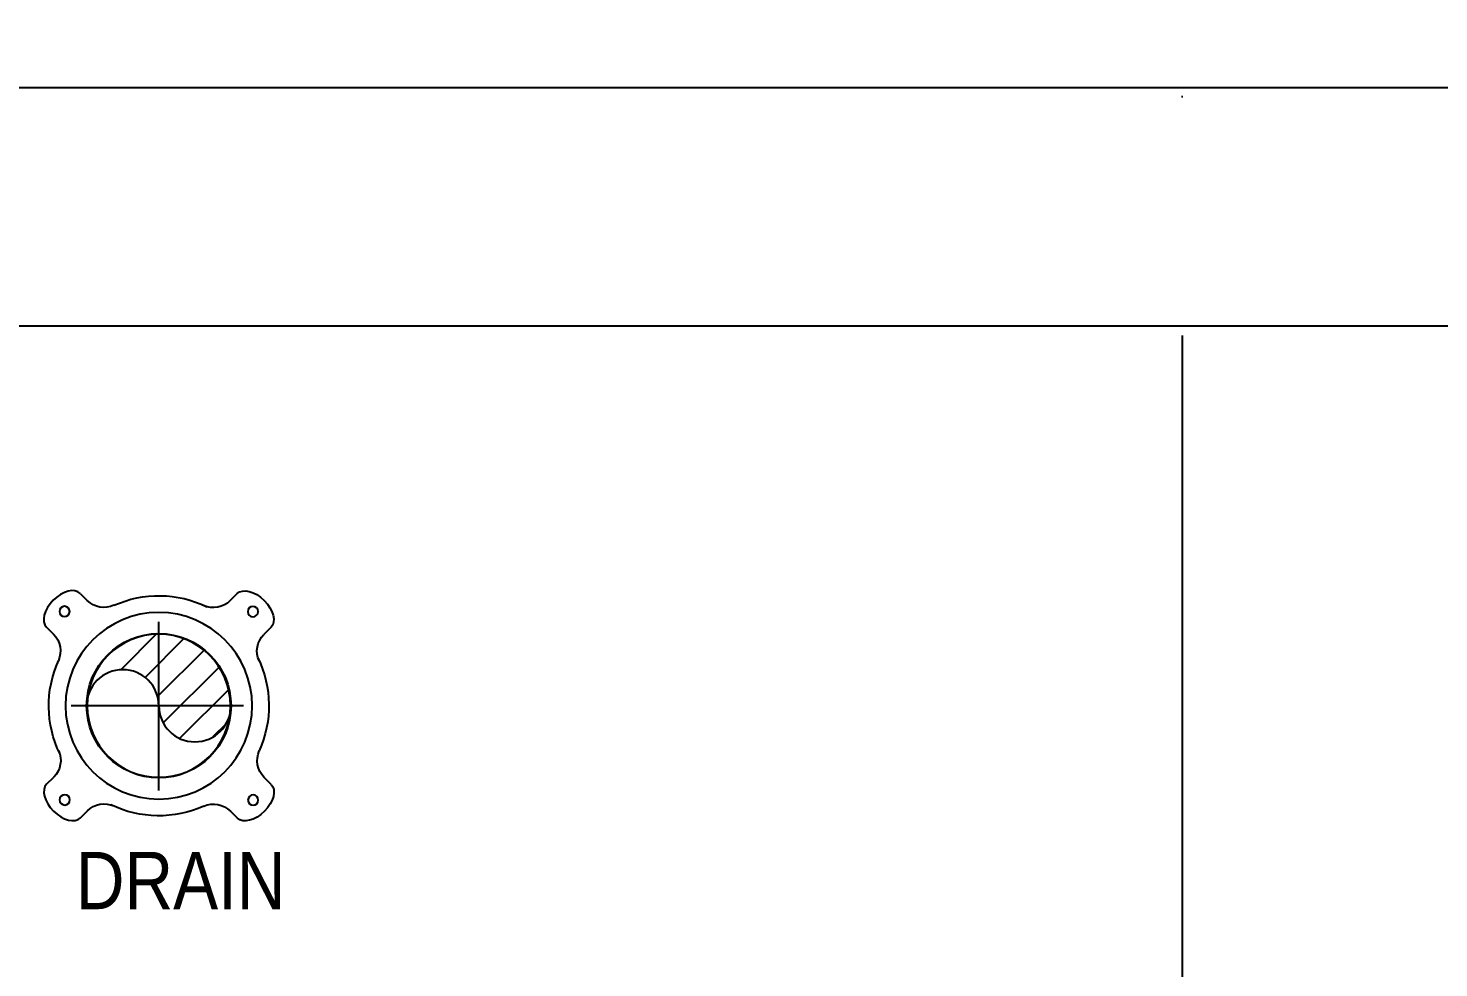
# Model space of a CAD drawing. Header units: millimetres. Extents: x 0 to 1390178, y 0 to 110113.
# Drawn here: x 553188 to 553780, y 33932 to 34326 of the extents above; entities that cross this region are included whole.
import ezdxf
from ezdxf.enums import TextEntityAlignment as Align
from ezdxf.xclip import XClip

# ---------------------------------------------------------------- set-up
doc = ezdxf.new("R2010")
doc.units = ezdxf.units.MM
doc.header["$LTSCALE"] = 100
doc.header["$XCLIPFRAME"] = 0
doc.linetypes.add('X - 평면도$0$CEN', pattern=[62, 60, -1, 0, -1])
for name, color, linetype in [('X - 평면도$0$A-CEN', 1, 'X - 평면도$0$CEN'), ('X - 평면도$0$AA-WAXM-CONC', 2, 'Continuous'), ('X - 평면도$0$AA-XXXX-CNTL', 1, 'X - 평면도$0$CEN')]:
    doc.layers.add(name, color=color, linetype=linetype)
doc.layers.add('X - 평면도$0$DEFPOINT', color=163, linetype='Continuous', plot=False)
doc.styles.add('X - 평면도$0$du', font='Dotum.ttf')

# ---------------------------------------------------------------- blocks, each defined once
blk = doc.blocks.new('*X838')
for p, q in [((2879.542, 10374.874), (2880.226, 10375.558)), ((2879.581, 10375.355), (2879.765, 10375.538)), ((2879.674, 10374.564), (2880.454, 10375.344)), ((2879.882, 10374.33), (2880.531, 10374.979)), ((2880.163, 10374.169), (2880.706, 10374.712)), ((2880.542, 10374.106), (2881.042, 10374.606))]:
    blk.add_line(p, q)
blk = doc.blocks.new('X - 평면도$0$c-sec')
for p, q in [((0, 0.5864), (0, -0.5812)), ((-0.5871, 0), (0.6083, 0))]:
    blk.add_line(p, q)
blk.add_circle((0, 0), 0.5)
for centre, start, end in [((-0.25, 0), 0, 180), ((0.25, 0), 180, 0)]:
    blk.add_arc(centre, 0.25, start, end)
at = {"xscale": 0.5, "yscale": 0.5, "zscale": 0.5}
blk.add_blockref('*X838', (-1440.2573, -5187.5527), dxfattribs=at)
blk = doc.blocks.new('X - 평면도$0$PVC-SLV50-C')
at = {"color": 0}
for p, q in [((-32.97, 47.11), (-30.01, 44.15)), ((32.88, 47.02), (29.92, 44.06)), ((-47.11, 32.97), (-44.15, 30.01)), ((47.02, 32.88), (44.06, 29.92)), ((-47.02, -32.88), (-44.06, -29.92)), ((47.11, -32.97), (44.15, -30.01)), ((-32.88, -47.02), (-29.92, -44.06)), ((32.97, -47.11), (30.01, -44.15))]:
    blk.add_line(p, q, dxfattribs=at)
for centre, radius in [((-39.52, 39.52), 2.17), ((39.44, 39.44), 2.17), ((0, 0), 39.12), ((0, 0), 30), ((-39.44, -39.44), 2.17), ((39.52, -39.52), 2.17)]:
    blk.add_circle(centre, radius, dxfattribs=at)
for centre, radius, start, end in [((-22.94, 51.22), 10, 225, 294.12355), ((0, 0), 46.12, 64.21085, 114.12355), ((22.85, 51.13), 10, 245.87645, 315), ((-51.22, 22.94), 10, 335.87645, 45), ((51.13, 22.85), 10, 135, 204.12355), ((0, 0), 46.12, 155.87645, 205.78915), ((0, 0), 46.12, 335.87645, 25.78915), ((-51.13, -22.85), 10, 315, 24.12355), ((51.22, -22.94), 10, 155.87645, 225), ((-22.85, -51.13), 10, 65.87645, 135), ((22.94, -51.22), 10, 45, 114.12355), ((0, 0), 46.12, 244.21085, 294.12355)]:
    blk.add_arc(centre, radius, start, end, dxfattribs=at)
for centre, major_axis in [((-40.04, 40.04), (-7.07, -7.07)), ((39.95, 39.95), (-7.07, 7.07))]:
    blk.add_ellipse(centre, major_axis=major_axis, ratio=0.593801, start_param=3.141593, end_param=6.283185, dxfattribs=at)
at = {"color": 0, "extrusion": (0, 0, -1)}
for centre, major_axis in [((-39.95, -39.95), (-7.07, 7.07)), ((40.04, -40.04), (-7.07, -7.07))]:
    blk.add_ellipse(centre, major_axis=major_axis, ratio=0.593801, start_param=3.141593, end_param=6.283185, dxfattribs=at)
blk = doc.blocks.new('X - 평면도$0$2F PL')
at = {"layer": 'X - 평면도$0$A-CEN'}
blk.add_line((-13522.24, 16990.9), (-14817.24, 16990.9), dxfattribs=at)
at = {"layer": 'X - 평면도$0$AA-WAXM-CONC'}
blk.add_line((-13417.24, 16890.9), (-14717.24, 16890.9), dxfattribs=at)
at = {"layer": 'X - 평면도$0$DEFPOINT', "color": 4, "xscale": -1, "rotation": 270}
blk.add_blockref('X - 평면도$0$PVC-SLV50-C', (-14146.12, 16731.84), dxfattribs=at)
at = {"layer": 'X - 평면도$0$DEFPOINT', "xscale": 60.49999999999997, "yscale": 60.49999999999997, "zscale": 60.49999999999997, "rotation": 179.9999999999999}
blk.add_blockref('X - 평면도$0$c-sec', (-14146.12, 16731.84), dxfattribs=at)
at = {"layer": 'X - 평면도$0$DEFPOINT', "style": 'X - 평면도$0$du', "width": 0.9}
blk.add_text('DRAIN', height=24, rotation=359.99986, dxfattribs=at).set_placement((-14093.01, 16646.58, 0), align=Align.RIGHT)
blk = doc.blocks.new('X - 평면도', base_point=(-475.36, -286.73))
at = {"layer": 'X - 평면도$0$AA-XXXX-CNTL'}
blk.add_line((824921.98, 68689.62), (824921.98, 42623.11), dxfattribs=at)
blk.add_blockref('X - 평면도$0$2F PL', (838639.23, 33202.22))

msp = doc.modelspace()

# ---------------------------------------------------------------- block references
ref = msp.add_blockref('X - 평면도', (-271725.28, -16179.13))
XClip(ref).set_block_clipping_path([(775249.9173510048, 15892.4063044167), (859249.9173510048, 75292.4063044167)])

doc.saveas('drawing.dxf')
